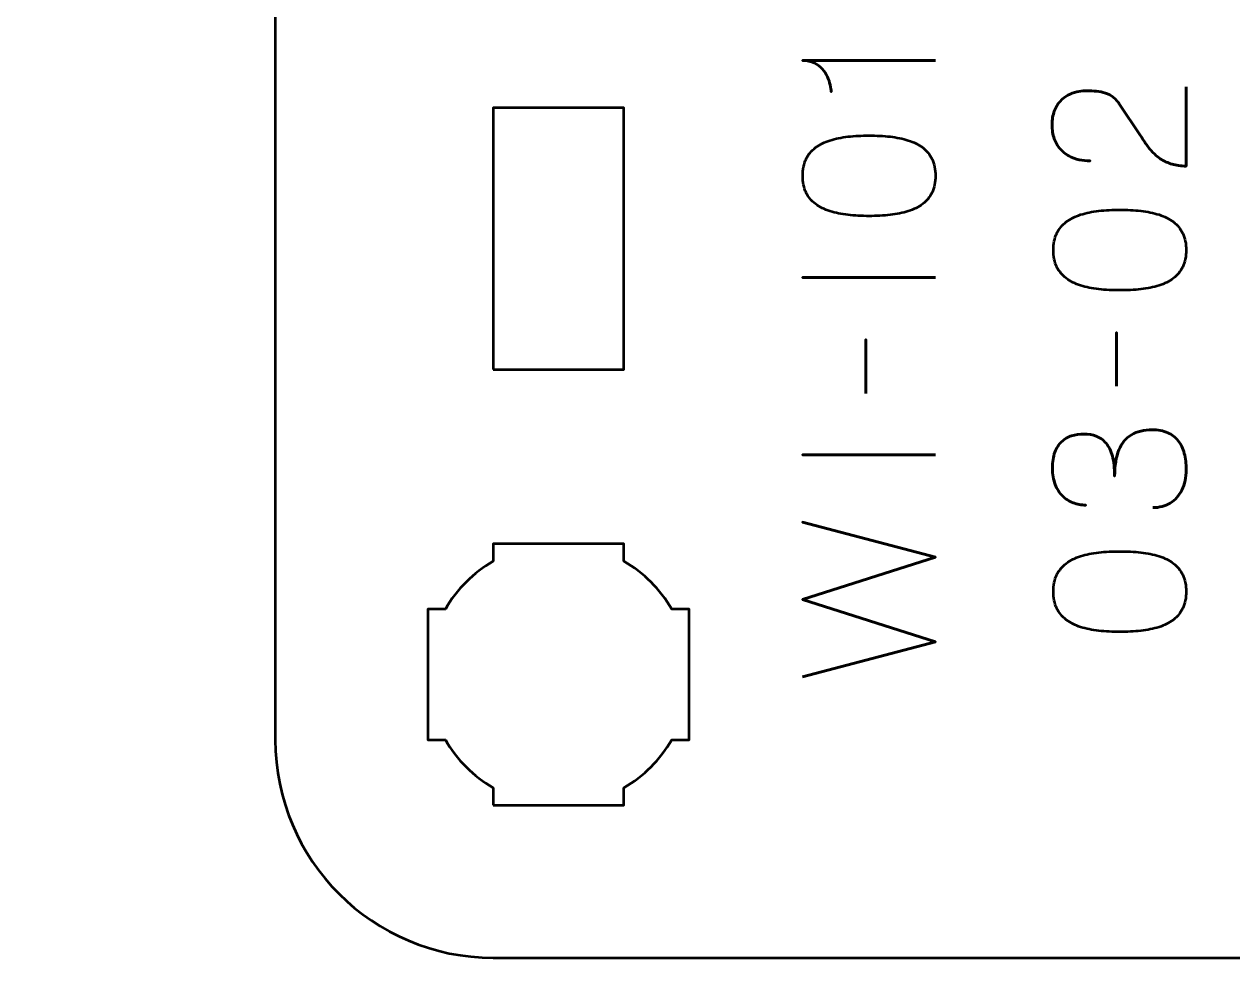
# Model space of a CAD drawing. Header units: centimetres. Extents: x -21 to 0, y -29.7 to 0.
# Drawn here: x -4.726 to -1.953, y -6.144 to -3.958 of the extents above; entities that cross this region are included whole.
import ezdxf

# ---------------------------------------------------------------- set-up
doc = ezdxf.new("R2010")
doc.units = ezdxf.units.CM
doc.header["$MEASUREMENT"] = 0
doc.layers.add('Layer 1', color=7, linetype='Continuous')

msp = doc.modelspace()

# ---------------------------------------------------------------- linework, layer by layer
at = {"layer": 'Layer 1', "color": 1, "lineweight": 53}
msp.add_open_spline([(-21.00003, -29.19995), (-21.00003, -29.19995), (-21.00003, -10.09992), (-21.00003, -10.09992), (-21.00003, -10.09992), (-21.00003, -10.01709), (-20.93286, -9.94992), (-20.85003, -9.94992), (-20.85003, -9.94992), (-20.7672, -9.94992), (-20.70003, -9.88275), (-20.70003, -9.79992), (-20.70003, -9.79992), (-20.70003, -9.71709), (-20.7672, -9.64992), (-20.85003, -9.64992), (-20.85003, -9.64992), (-20.93286, -9.64992), (-21.00003, -9.58275), (-21.00003, -9.49992), (-21.00003, -9.49992), (-21.00003, -9.41709), (-20.93286, -9.34992), (-20.85003, -9.34992), (-20.85003, -9.34992), (-20.7672, -9.34992), (-20.70003, -9.28275), (-20.70003, -9.19992), (-20.70003, -9.19992), (-20.70003, -9.11709), (-20.7672, -9.04992), (-20.85003, -9.04992), (-20.85003, -9.04992), (-20.93286, -9.04992), (-21.00003, -8.98275), (-21.00003, -8.89992), (-21.00003, -8.89992), (-21.00003, -8.81709), (-20.93286, -8.74992), (-20.85003, -8.74992), (-20.85003, -8.74992), (-20.7672, -8.74992), (-20.70003, -8.68275), (-20.70003, -8.59992), (-20.70003, -8.59992), (-20.70003, -8.51709), (-20.7672, -8.44992), (-20.85003, -8.44992), (-20.85003, -8.44992), (-20.93286, -8.44992), (-21.00003, -8.38275), (-21.00003, -8.29992), (-21.00003, -8.29992), (-21.00003, -8.21709), (-20.93286, -8.14992), (-20.85003, -8.14992), (-20.85003, -8.14992), (-20.7672, -8.14992), (-20.70003, -8.08275), (-20.70003, -7.99992), (-20.70003, -7.99992), (-20.70003, -7.91709), (-20.7672, -7.84992), (-20.85003, -7.84992), (-20.85003, -7.84992), (-20.93286, -7.84992), (-21.00003, -7.78275), (-21.00003, -7.69992), (-21.00003, -7.69992), (-21.00003, -7.61709), (-20.93286, -7.54992), (-20.85003, -7.54992), (-20.85003, -7.54992), (-20.7672, -7.54992), (-20.70003, -7.48275), (-20.70003, -7.39992), (-20.70003, -7.39992), (-20.70003, -7.31709), (-20.7672, -7.24992), (-20.85003, -7.24992), (-20.85003, -7.24992), (-20.93286, -7.24992), (-21.00003, -7.18275), (-21.00003, -7.09992), (-21.00003, -7.09992), (-21.00003, -7.01709), (-20.93286, -6.94992), (-20.85003, -6.94992), (-20.85003, -6.94992), (-20.7672, -6.94992), (-20.70003, -6.88275), (-20.70003, -6.79992), (-20.70003, -6.79992), (-20.70003, -6.71709), (-20.7672, -6.64992), (-20.85003, -6.64992), (-20.85003, -6.64992), (-20.93286, -6.64992), (-21.00003, -6.58275), (-21.00003, -6.49992), (-21.00003, -6.49992), (-21.00003, -6.41709), (-20.93286, -6.34992), (-20.85003, -6.34992), (-20.85003, -6.34992), (-20.7672, -6.34992), (-20.70003, -6.28275), (-20.70003, -6.19992), (-20.70003, -6.19992), (-20.70003, -6.11709), (-20.7672, -6.04992), (-20.85003, -6.04992), (-20.85003, -6.04992), (-20.93286, -6.04992), (-21.00003, -5.98275), (-21.00003, -5.89992), (-21.00003, -5.89992), (-21.00003, -5.81709), (-20.93286, -5.74992), (-20.85003, -5.74992), (-20.85003, -5.74992), (-20.7672, -5.74992), (-20.70003, -5.68275), (-20.70003, -5.59992), (-20.70003, -5.59992), (-20.70003, -5.51709), (-20.7672, -5.44992), (-20.85003, -5.44992), (-20.85003, -5.44992), (-20.93286, -5.44992), (-21.00003, -5.38275), (-21.00003, -5.29992), (-21.00003, -5.29992), (-21.00003, -5.21709), (-20.93286, -5.14992), (-20.85003, -5.14992), (-20.85003, -5.14992), (-20.7672, -5.14992), (-20.70003, -5.08275), (-20.70003, -4.99992), (-20.70003, -4.99992), (-20.70003, -4.91709), (-20.7672, -4.84992), (-20.85003, -4.84992), (-20.85003, -4.84992), (-20.93286, -4.84992), (-21.00003, -4.78275), (-21.00003, -4.69992), (-21.00003, -4.69992), (-21.00003, -4.61709), (-20.93286, -4.54992), (-20.85003, -4.54992), (-20.85003, -4.54992), (-20.7672, -4.54992), (-20.70003, -4.48275), (-20.70003, -4.39992), (-20.70003, -4.39992), (-20.70003, -4.31709), (-20.7672, -4.24992), (-20.85003, -4.24992), (-20.85003, -4.24992), (-20.93286, -4.24992), (-21.00003, -4.18275), (-21.00003, -4.09992), (-21.00003, -4.09992), (-21.00003, -4.01709), (-20.93286, -3.94992), (-20.85003, -3.94992), (-20.85003, -3.94992), (-20.7672, -3.94992), (-20.70003, -3.88275), (-20.70003, -3.79992), (-20.70003, -3.79992), (-20.70003, -3.71709), (-20.7672, -3.64992), (-20.85003, -3.64992), (-20.85003, -3.64992), (-20.93286, -3.64992), (-21.00003, -3.58275), (-21.00003, -3.49992), (-21.00003, -3.49992), (-21.00003, -3.41709), (-20.93286, -3.34992), (-20.85003, -3.34992), (-20.85003, -3.34992), (-20.7672, -3.34992), (-20.70003, -3.28275), (-20.70003, -3.19992), (-20.70003, -3.19992), (-20.70003, -3.11709), (-20.7672, -3.04992), (-20.85003, -3.04992), (-20.85003, -3.04992), (-20.93286, -3.04992), (-21.00003, -2.98275), (-21.00003, -2.89992), (-21.00003, -2.89992), (-21.00003, -2.81709), (-20.93286, -2.74992), (-20.85003, -2.74992), (-20.85003, -2.74992), (-20.7672, -2.74992), (-20.70003, -2.68275), (-20.70003, -2.59992), (-20.70003, -2.59992), (-20.70003, -2.51709), (-20.7672, -2.44992), (-20.85003, -2.44992), (-20.85003, -2.44992), (-20.93286, -2.44992), (-21.00003, -2.38275), (-21.00003, -2.29992), (-21.00003, -2.29992), (-21.00003, -2.21709), (-20.93286, -2.14992), (-20.85003, -2.14992), (-20.85003, -2.14992), (-20.7672, -2.14992), (-20.70003, -2.08275), (-20.70003, -1.99992), (-20.70003, -1.99992), (-20.70003, -1.91709), (-20.7672, -1.84992), (-20.85003, -1.84992), (-20.85003, -1.84992), (-20.93286, -1.84992), (-21.00003, -1.78275), (-21.00003, -1.69992), (-21.00003, -1.69992), (-21.00003, -1.61709), (-20.93286, -1.54992), (-20.85003, -1.54992), (-20.85003, -1.54992), (-20.7672, -1.54992), (-20.70003, -1.48275), (-20.70003, -1.39992), (-20.70003, -1.39992), (-20.70003, -1.31709), (-20.7672, -1.24992), (-20.85003, -1.24992), (-20.85003, -1.24992), (-20.93286, -1.24992), (-21.00003, -1.18275), (-21.00003, -1.09992), (-21.00003, -1.09992), (-21.00003, -1.09992), (-21.00003, -0.49992), (-21.00003, -0.49992), (-21.00003, -0.49992), (-21.00003, -0.22295), (-20.77694, 0.00004), (-20.49994, 0.00004), (-20.49994, 0.00004), (-20.49994, 0.00004), (-0.50008, 0.00004), (-0.50008, 0.00004), (-0.50008, 0.00004), (-0.22294, 0.00004), (0.00002, -0.22295), (0.00002, -0.49992), (0.00002, -0.49992), (0.00002, -0.49992), (0.00002, -29.19995), (0.00002, -29.19995), (0.00002, -29.19995), (0.00002, -29.47695), (-0.22294, -29.70004), (-0.50008, -29.70004), (-0.50008, -29.70004), (-0.50008, -29.70004), (-20.49994, -29.70004), (-20.49994, -29.70004), (-20.49994, -29.70004), (-20.77694, -29.70004), (-21.00003, -29.47695), (-21.00003, -29.19995)], degree=3, knots=[0, 0, 0, 0, 0.0144928, 0.0144928, 0.0144928, 0.0144928, 0.0289855, 0.0289855, 0.0289855, 0.0289855, 0.0434783, 0.0434783, 0.0434783, 0.0434783, 0.057971, 0.057971, 0.057971, 0.057971, 0.0724638, 0.0724638, 0.0724638, 0.0724638, 0.0869565, 0.0869565, 0.0869565, 0.0869565, 0.1014493, 0.1014493, 0.1014493, 0.1014493, 0.115942, 0.115942, 0.115942, 0.115942, 0.1304348, 0.1304348, 0.1304348, 0.1304348, 0.1449275, 0.1449275, 0.1449275, 0.1449275, 0.1594203, 0.1594203, 0.1594203, 0.1594203, 0.173913, 0.173913, 0.173913, 0.173913, 0.1884058, 0.1884058, 0.1884058, 0.1884058, 0.2028986, 0.2028986, 0.2028986, 0.2028986, 0.2173913, 0.2173913, 0.2173913, 0.2173913, 0.2318841, 0.2318841, 0.2318841, 0.2318841, 0.2463768, 0.2463768, 0.2463768, 0.2463768, 0.2608696, 0.2608696, 0.2608696, 0.2608696, 0.2753623, 0.2753623, 0.2753623, 0.2753623, 0.2898551, 0.2898551, 0.2898551, 0.2898551, 0.3043478, 0.3043478, 0.3043478, 0.3043478, 0.3188406, 0.3188406, 0.3188406, 0.3188406, 0.3333333, 0.3333333, 0.3333333, 0.3333333, 0.3478261, 0.3478261, 0.3478261, 0.3478261, 0.3623188, 0.3623188, 0.3623188, 0.3623188, 0.3768116, 0.3768116, 0.3768116, 0.3768116, 0.3913043, 0.3913043, 0.3913043, 0.3913043, 0.4057971, 0.4057971, 0.4057971, 0.4057971, 0.4202899, 0.4202899, 0.4202899, 0.4202899, 0.4347826, 0.4347826, 0.4347826, 0.4347826, 0.4492754, 0.4492754, 0.4492754, 0.4492754, 0.4637681, 0.4637681, 0.4637681, 0.4637681, 0.4782609, 0.4782609, 0.4782609, 0.4782609, 0.4927536, 0.4927536, 0.4927536, 0.4927536, 0.5072464, 0.5072464, 0.5072464, 0.5072464, 0.5217391, 0.5217391, 0.5217391, 0.5217391, 0.5362319, 0.5362319, 0.5362319, 0.5362319, 0.5507246, 0.5507246, 0.5507246, 0.5507246, 0.5652174, 0.5652174, 0.5652174, 0.5652174, 0.5797101, 0.5797101, 0.5797101, 0.5797101, 0.5942029, 0.5942029, 0.5942029, 0.5942029, 0.6086957, 0.6086957, 0.6086957, 0.6086957, 0.6231884, 0.6231884, 0.6231884, 0.6231884, 0.6376812, 0.6376812, 0.6376812, 0.6376812, 0.6521739, 0.6521739, 0.6521739, 0.6521739, 0.6666667, 0.6666667, 0.6666667, 0.6666667, 0.6811594, 0.6811594, 0.6811594, 0.6811594, 0.6956522, 0.6956522, 0.6956522, 0.6956522, 0.7101449, 0.7101449, 0.7101449, 0.7101449, 0.7246377, 0.7246377, 0.7246377, 0.7246377, 0.7391304, 0.7391304, 0.7391304, 0.7391304, 0.7536232, 0.7536232, 0.7536232, 0.7536232, 0.7681159, 0.7681159, 0.7681159, 0.7681159, 0.7826087, 0.7826087, 0.7826087, 0.7826087, 0.7971014, 0.7971014, 0.7971014, 0.7971014, 0.8115942, 0.8115942, 0.8115942, 0.8115942, 0.826087, 0.826087, 0.826087, 0.826087, 0.8405797, 0.8405797, 0.8405797, 0.8405797, 0.8550725, 0.8550725, 0.8550725, 0.8550725, 0.8695652, 0.8695652, 0.8695652, 0.8695652, 0.884058, 0.884058, 0.884058, 0.884058, 0.8985507, 0.8985507, 0.8985507, 0.8985507, 0.9130435, 0.9130435, 0.9130435, 0.9130435, 0.9275362, 0.9275362, 0.9275362, 0.9275362, 0.942029, 0.942029, 0.942029, 0.942029, 0.9565217, 0.9565217, 0.9565217, 0.9565217, 0.9710145, 0.9710145, 0.9710145, 0.9710145, 0.9855072, 0.9855072, 0.9855072, 0.9855072, 1, 1, 1, 1], dxfattribs=at)
at = {"layer": 'Layer 1', "color": 3, "lineweight": 53}
msp.add_open_spline([(-1.35001, -6.1), (-1.35001, -6.1), (-3.65001, -6.1), (-3.65001, -6.1), (-3.65001, -6.1), (-3.9261, -6.1), (-4.15001, -5.87609), (-4.15001, -5.6), (-4.15001, -5.6), (-4.15001, -5.6), (-4.15001, -1.3), (-4.15001, -1.3), (-4.15001, -1.3), (-4.15001, -1.02391), (-3.9261, -0.8), (-3.65001, -0.8), (-3.65001, -0.8), (-3.65001, -0.8), (-1.35001, -0.8), (-1.35001, -0.8), (-1.35001, -0.8), (-1.07392, -0.8), (-0.85001, -1.02391), (-0.85001, -1.3), (-0.85001, -1.3), (-0.85001, -1.3), (-0.85001, -5.6), (-0.85001, -5.6), (-0.85001, -5.6), (-0.85001, -5.87609), (-1.07392, -6.1), (-1.35001, -6.1)], degree=3, knots=[0, 0, 0, 0, 0.125, 0.125, 0.125, 0.125, 0.25, 0.25, 0.25, 0.25, 0.375, 0.375, 0.375, 0.375, 0.5, 0.5, 0.5, 0.5, 0.625, 0.625, 0.625, 0.625, 0.75, 0.75, 0.75, 0.75, 0.875, 0.875, 0.875, 0.875, 1, 1, 1, 1], dxfattribs=at)
at = {"layer": 'Layer 1', "color": 5, "lineweight": 53}
for points, knots in [([(-2.63507, -4.04134), (-2.63507, -4.04134), (-2.94029, -4.04134), (-2.94029, -4.04134), (-2.94029, -4.04134), (-2.92992, -4.04141), (-2.92103, -4.04325), (-2.91362, -4.04678), (-2.91362, -4.04678), (-2.90614, -4.05023), (-2.9, -4.05482), (-2.89507, -4.06046), (-2.89507, -4.06046), (-2.89013, -4.06611), (-2.88618, -4.07218), (-2.88321, -4.07867), (-2.88321, -4.07867), (-2.88032, -4.08516), (-2.87813, -4.09144), (-2.87679, -4.09751), (-2.87679, -4.09751), (-2.87538, -4.10364), (-2.87453, -4.10887), (-2.87425, -4.11331), (-2.87425, -4.11331), (-2.87453, -4.10887), (-2.87538, -4.10364), (-2.87679, -4.09751), (-2.87679, -4.09751), (-2.87813, -4.09144), (-2.88032, -4.08516), (-2.88321, -4.07867), (-2.88321, -4.07867), (-2.88618, -4.07218), (-2.89013, -4.06611), (-2.89507, -4.06046), (-2.89507, -4.06046), (-2.9, -4.05482), (-2.90614, -4.05023), (-2.91362, -4.04678), (-2.91362, -4.04678), (-2.92103, -4.04325), (-2.92992, -4.04141), (-2.94029, -4.04134), (-2.94029, -4.04134), (-2.94029, -4.04134), (-2.63507, -4.04134), (-2.63507, -4.04134)], [0, 0, 0, 0, 0.0833333, 0.0833333, 0.0833333, 0.0833333, 0.1666667, 0.1666667, 0.1666667, 0.1666667, 0.25, 0.25, 0.25, 0.25, 0.3333333, 0.3333333, 0.3333333, 0.3333333, 0.4166667, 0.4166667, 0.4166667, 0.4166667, 0.5, 0.5, 0.5, 0.5, 0.5833333, 0.5833333, 0.5833333, 0.5833333, 0.6666667, 0.6666667, 0.6666667, 0.6666667, 0.75, 0.75, 0.75, 0.75, 0.8333333, 0.8333333, 0.8333333, 0.8333333, 0.9166667, 0.9166667, 0.9166667, 0.9166667, 1, 1, 1, 1]), ([(-2.05976, -4.1021), (-2.05976, -4.1021), (-2.05976, -4.28371), (-2.05976, -4.28371), (-2.05976, -4.28371), (-2.07204, -4.28336), (-2.0829, -4.28181), (-2.09222, -4.27919), (-2.09222, -4.27919), (-2.10153, -4.27651), (-2.10971, -4.27292), (-2.11677, -4.26847), (-2.11677, -4.26847), (-2.12382, -4.26395), (-2.1301, -4.2588), (-2.13561, -4.25295), (-2.13561, -4.25295), (-2.14118, -4.24709), (-2.14626, -4.24081), (-2.15106, -4.23404), (-2.15106, -4.23404), (-2.15579, -4.22727), (-2.16051, -4.22028), (-2.16517, -4.21301), (-2.16517, -4.21301), (-2.16517, -4.21301), (-2.21343, -4.14062), (-2.21343, -4.14062), (-2.21343, -4.14062), (-2.21865, -4.13322), (-2.22429, -4.12743), (-2.2305, -4.12334), (-2.2305, -4.12334), (-2.23664, -4.11918), (-2.24313, -4.11628), (-2.24991, -4.11452), (-2.24991, -4.11452), (-2.25675, -4.11283), (-2.26366, -4.11177), (-2.27079, -4.11142), (-2.27079, -4.11142), (-2.27792, -4.11106), (-2.28504, -4.11092), (-2.29217, -4.11099), (-2.29217, -4.11099), (-2.29802, -4.11099), (-2.3043, -4.11177), (-2.31108, -4.11332), (-2.31108, -4.11332), (-2.31778, -4.11494), (-2.32448, -4.11748), (-2.33111, -4.12108), (-2.33111, -4.12108), (-2.33775, -4.12468), (-2.34381, -4.12948), (-2.34932, -4.13547), (-2.34932, -4.13547), (-2.35475, -4.14147), (-2.35912, -4.14888), (-2.36244, -4.1577), (-2.36244, -4.1577), (-2.36576, -4.16652), (-2.36745, -4.17689), (-2.36752, -4.18888), (-2.36752, -4.18888), (-2.36745, -4.20095), (-2.36576, -4.2116), (-2.36251, -4.22078), (-2.36251, -4.22078), (-2.35927, -4.22995), (-2.35475, -4.23778), (-2.34904, -4.24427), (-2.34904, -4.24427), (-2.34332, -4.25076), (-2.33669, -4.25598), (-2.32928, -4.26007), (-2.32928, -4.26007), (-2.32187, -4.26417), (-2.31397, -4.26713), (-2.30564, -4.26903), (-2.30564, -4.26903), (-2.29732, -4.27094), (-2.28885, -4.27186), (-2.28031, -4.27186), (-2.28031, -4.27186), (-2.28885, -4.27186), (-2.29732, -4.27094), (-2.30564, -4.26903), (-2.30564, -4.26903), (-2.31397, -4.26713), (-2.32187, -4.26417), (-2.32928, -4.26007), (-2.32928, -4.26007), (-2.33669, -4.25598), (-2.34332, -4.25076), (-2.34904, -4.24427), (-2.34904, -4.24427), (-2.35475, -4.23778), (-2.35927, -4.22995), (-2.36251, -4.22078), (-2.36251, -4.22078), (-2.36576, -4.2116), (-2.36745, -4.20095), (-2.36752, -4.18888), (-2.36752, -4.18888), (-2.36745, -4.17689), (-2.36576, -4.16652), (-2.36244, -4.1577), (-2.36244, -4.1577), (-2.35912, -4.14888), (-2.35475, -4.14147), (-2.34932, -4.13547), (-2.34932, -4.13547), (-2.34381, -4.12948), (-2.33775, -4.12468), (-2.33111, -4.12108), (-2.33111, -4.12108), (-2.32448, -4.11748), (-2.31778, -4.11494), (-2.31108, -4.11332), (-2.31108, -4.11332), (-2.3043, -4.11177), (-2.29802, -4.11099), (-2.29217, -4.11099), (-2.29217, -4.11099), (-2.28504, -4.11092), (-2.27792, -4.11106), (-2.27079, -4.11142), (-2.27079, -4.11142), (-2.26366, -4.11177), (-2.25675, -4.11283), (-2.24991, -4.11452), (-2.24991, -4.11452), (-2.24313, -4.11628), (-2.23664, -4.11918), (-2.2305, -4.12334), (-2.2305, -4.12334), (-2.22429, -4.12743), (-2.21865, -4.13322), (-2.21343, -4.14062), (-2.21343, -4.14062), (-2.21343, -4.14062), (-2.16517, -4.21301), (-2.16517, -4.21301), (-2.16517, -4.21301), (-2.16051, -4.22028), (-2.15579, -4.22727), (-2.15106, -4.23404), (-2.15106, -4.23404), (-2.14626, -4.24081), (-2.14118, -4.24709), (-2.13561, -4.25295), (-2.13561, -4.25295), (-2.1301, -4.2588), (-2.12382, -4.26395), (-2.11677, -4.26847), (-2.11677, -4.26847), (-2.10971, -4.27292), (-2.10153, -4.27651), (-2.09222, -4.27919), (-2.09222, -4.27919), (-2.0829, -4.28181), (-2.07204, -4.28336), (-2.05976, -4.28371), (-2.05976, -4.28371), (-2.05976, -4.28371), (-2.05976, -4.1021), (-2.05976, -4.1021)], [0, 0, 0, 0, 0.0238095, 0.0238095, 0.0238095, 0.0238095, 0.047619, 0.047619, 0.047619, 0.047619, 0.0714286, 0.0714286, 0.0714286, 0.0714286, 0.0952381, 0.0952381, 0.0952381, 0.0952381, 0.1190476, 0.1190476, 0.1190476, 0.1190476, 0.1428571, 0.1428571, 0.1428571, 0.1428571, 0.1666667, 0.1666667, 0.1666667, 0.1666667, 0.1904762, 0.1904762, 0.1904762, 0.1904762, 0.2142857, 0.2142857, 0.2142857, 0.2142857, 0.2380952, 0.2380952, 0.2380952, 0.2380952, 0.2619048, 0.2619048, 0.2619048, 0.2619048, 0.2857143, 0.2857143, 0.2857143, 0.2857143, 0.3095238, 0.3095238, 0.3095238, 0.3095238, 0.3333333, 0.3333333, 0.3333333, 0.3333333, 0.3571429, 0.3571429, 0.3571429, 0.3571429, 0.3809524, 0.3809524, 0.3809524, 0.3809524, 0.4047619, 0.4047619, 0.4047619, 0.4047619, 0.4285714, 0.4285714, 0.4285714, 0.4285714, 0.452381, 0.452381, 0.452381, 0.452381, 0.4761905, 0.4761905, 0.4761905, 0.4761905, 0.5, 0.5, 0.5, 0.5, 0.5238095, 0.5238095, 0.5238095, 0.5238095, 0.547619, 0.547619, 0.547619, 0.547619, 0.5714286, 0.5714286, 0.5714286, 0.5714286, 0.5952381, 0.5952381, 0.5952381, 0.5952381, 0.6190476, 0.6190476, 0.6190476, 0.6190476, 0.6428571, 0.6428571, 0.6428571, 0.6428571, 0.6666667, 0.6666667, 0.6666667, 0.6666667, 0.6904762, 0.6904762, 0.6904762, 0.6904762, 0.7142857, 0.7142857, 0.7142857, 0.7142857, 0.7380952, 0.7380952, 0.7380952, 0.7380952, 0.7619048, 0.7619048, 0.7619048, 0.7619048, 0.7857143, 0.7857143, 0.7857143, 0.7857143, 0.8095238, 0.8095238, 0.8095238, 0.8095238, 0.8333333, 0.8333333, 0.8333333, 0.8333333, 0.8571429, 0.8571429, 0.8571429, 0.8571429, 0.8809524, 0.8809524, 0.8809524, 0.8809524, 0.9047619, 0.9047619, 0.9047619, 0.9047619, 0.9285714, 0.9285714, 0.9285714, 0.9285714, 0.952381, 0.952381, 0.952381, 0.952381, 0.9761905, 0.9761905, 0.9761905, 0.9761905, 1, 1, 1, 1]), ([(-2.63507, -4.30592), (-2.63514, -4.29111), (-2.63775, -4.27834), (-2.64283, -4.26768), (-2.64283, -4.26768), (-2.64791, -4.2571), (-2.65518, -4.24828), (-2.66442, -4.24123), (-2.66442, -4.24123), (-2.67373, -4.23424), (-2.68474, -4.22874), (-2.69744, -4.22465), (-2.69744, -4.22465), (-2.71014, -4.22062), (-2.72404, -4.21773), (-2.73928, -4.21611), (-2.73928, -4.21611), (-2.75452, -4.21441), (-2.77054, -4.21357), (-2.78747, -4.21364), (-2.78747, -4.21364), (-2.80433, -4.21357), (-2.82035, -4.21441), (-2.83552, -4.21611), (-2.83552, -4.21611), (-2.85069, -4.21773), (-2.86466, -4.22062), (-2.87736, -4.22465), (-2.87736, -4.22465), (-2.88999, -4.22874), (-2.90099, -4.23424), (-2.91038, -4.24123), (-2.91038, -4.24123), (-2.91969, -4.24828), (-2.92696, -4.2571), (-2.93204, -4.26768), (-2.93204, -4.26768), (-2.93719, -4.27834), (-2.9398, -4.29111), (-2.93987, -4.30592), (-2.93987, -4.30592), (-2.9398, -4.32074), (-2.93719, -4.33351), (-2.93204, -4.34417), (-2.93204, -4.34417), (-2.92696, -4.35475), (-2.91969, -4.36357), (-2.91038, -4.37062), (-2.91038, -4.37062), (-2.90099, -4.37761), (-2.88999, -4.38311), (-2.87736, -4.3872), (-2.87736, -4.3872), (-2.86466, -4.39123), (-2.85069, -4.39412), (-2.83552, -4.39574), (-2.83552, -4.39574), (-2.82035, -4.39743), (-2.80433, -4.39828), (-2.78747, -4.39821), (-2.78747, -4.39821), (-2.77054, -4.39828), (-2.75452, -4.39743), (-2.73928, -4.39574), (-2.73928, -4.39574), (-2.72404, -4.39412), (-2.71014, -4.39123), (-2.69744, -4.3872), (-2.69744, -4.3872), (-2.68474, -4.38311), (-2.67373, -4.37761), (-2.66442, -4.37062), (-2.66442, -4.37062), (-2.65518, -4.36357), (-2.64791, -4.35475), (-2.64283, -4.34417), (-2.64283, -4.34417), (-2.63775, -4.33351), (-2.63514, -4.32074), (-2.63507, -4.30592)], [0, 0, 0, 0, 0.05, 0.05, 0.05, 0.05, 0.1, 0.1, 0.1, 0.1, 0.15, 0.15, 0.15, 0.15, 0.2, 0.2, 0.2, 0.2, 0.25, 0.25, 0.25, 0.25, 0.3, 0.3, 0.3, 0.3, 0.35, 0.35, 0.35, 0.35, 0.4, 0.4, 0.4, 0.4, 0.45, 0.45, 0.45, 0.45, 0.5, 0.5, 0.5, 0.5, 0.55, 0.55, 0.55, 0.55, 0.6, 0.6, 0.6, 0.6, 0.65, 0.65, 0.65, 0.65, 0.7, 0.7, 0.7, 0.7, 0.75, 0.75, 0.75, 0.75, 0.8, 0.8, 0.8, 0.8, 0.85, 0.85, 0.85, 0.85, 0.9, 0.9, 0.9, 0.9, 0.95, 0.95, 0.95, 0.95, 1, 1, 1, 1]), ([(-2.63507, -4.30592), (-2.63514, -4.29111), (-2.63775, -4.27834), (-2.64283, -4.26768), (-2.64283, -4.26768), (-2.64791, -4.2571), (-2.65518, -4.24828), (-2.66442, -4.24123), (-2.66442, -4.24123), (-2.67373, -4.23424), (-2.68474, -4.22874), (-2.69744, -4.22465), (-2.69744, -4.22465), (-2.71014, -4.22062), (-2.72404, -4.21773), (-2.73928, -4.21611), (-2.73928, -4.21611), (-2.75452, -4.21441), (-2.77054, -4.21357), (-2.78747, -4.21364), (-2.78747, -4.21364), (-2.80433, -4.21357), (-2.82035, -4.21441), (-2.83552, -4.21611), (-2.83552, -4.21611), (-2.85069, -4.21773), (-2.86466, -4.22062), (-2.87736, -4.22465), (-2.87736, -4.22465), (-2.88999, -4.22874), (-2.90099, -4.23424), (-2.91038, -4.24123), (-2.91038, -4.24123), (-2.91969, -4.24828), (-2.92696, -4.2571), (-2.93204, -4.26768), (-2.93204, -4.26768), (-2.93719, -4.27834), (-2.9398, -4.29111), (-2.93987, -4.30592), (-2.93987, -4.30592), (-2.9398, -4.32074), (-2.93719, -4.33351), (-2.93204, -4.34417), (-2.93204, -4.34417), (-2.92696, -4.35475), (-2.91969, -4.36357), (-2.91038, -4.37062), (-2.91038, -4.37062), (-2.90099, -4.37761), (-2.88999, -4.38311), (-2.87736, -4.3872), (-2.87736, -4.3872), (-2.86466, -4.39123), (-2.85069, -4.39412), (-2.83552, -4.39574), (-2.83552, -4.39574), (-2.82035, -4.39743), (-2.80433, -4.39828), (-2.78747, -4.39821), (-2.78747, -4.39821), (-2.77054, -4.39828), (-2.75452, -4.39743), (-2.73928, -4.39574), (-2.73928, -4.39574), (-2.72404, -4.39412), (-2.71014, -4.39123), (-2.69744, -4.3872), (-2.69744, -4.3872), (-2.68474, -4.38311), (-2.67373, -4.37761), (-2.66442, -4.37062), (-2.66442, -4.37062), (-2.65518, -4.36357), (-2.64791, -4.35475), (-2.64283, -4.34417), (-2.64283, -4.34417), (-2.63775, -4.33351), (-2.63514, -4.32074), (-2.63507, -4.30592)], [0, 0, 0, 0, 0.05, 0.05, 0.05, 0.05, 0.1, 0.1, 0.1, 0.1, 0.15, 0.15, 0.15, 0.15, 0.2, 0.2, 0.2, 0.2, 0.25, 0.25, 0.25, 0.25, 0.3, 0.3, 0.3, 0.3, 0.35, 0.35, 0.35, 0.35, 0.4, 0.4, 0.4, 0.4, 0.45, 0.45, 0.45, 0.45, 0.5, 0.5, 0.5, 0.5, 0.55, 0.55, 0.55, 0.55, 0.6, 0.6, 0.6, 0.6, 0.65, 0.65, 0.65, 0.65, 0.7, 0.7, 0.7, 0.7, 0.75, 0.75, 0.75, 0.75, 0.8, 0.8, 0.8, 0.8, 0.85, 0.85, 0.85, 0.85, 0.9, 0.9, 0.9, 0.9, 0.95, 0.95, 0.95, 0.95, 1, 1, 1, 1]), ([(-2.05976, -4.47632), (-2.05983, -4.46151), (-2.06244, -4.44874), (-2.06752, -4.43808), (-2.06752, -4.43808), (-2.0726, -4.4275), (-2.07987, -4.41868), (-2.08911, -4.41163), (-2.08911, -4.41163), (-2.09842, -4.40464), (-2.10943, -4.39914), (-2.12213, -4.39505), (-2.12213, -4.39505), (-2.13483, -4.39102), (-2.14873, -4.38813), (-2.16397, -4.38651), (-2.16397, -4.38651), (-2.17921, -4.38481), (-2.19523, -4.38397), (-2.21216, -4.38404), (-2.21216, -4.38404), (-2.22902, -4.38397), (-2.24504, -4.38481), (-2.26021, -4.38651), (-2.26021, -4.38651), (-2.27538, -4.38813), (-2.28935, -4.39102), (-2.30205, -4.39505), (-2.30205, -4.39505), (-2.31468, -4.39914), (-2.32568, -4.40464), (-2.33507, -4.41163), (-2.33507, -4.41163), (-2.34438, -4.41868), (-2.35165, -4.4275), (-2.35673, -4.43808), (-2.35673, -4.43808), (-2.36188, -4.44874), (-2.36449, -4.46151), (-2.36456, -4.47632), (-2.36456, -4.47632), (-2.36449, -4.49114), (-2.36188, -4.50391), (-2.35673, -4.51457), (-2.35673, -4.51457), (-2.35165, -4.52515), (-2.34438, -4.53397), (-2.33507, -4.54102), (-2.33507, -4.54102), (-2.32568, -4.54801), (-2.31468, -4.55351), (-2.30205, -4.5576), (-2.30205, -4.5576), (-2.28935, -4.56163), (-2.27538, -4.56452), (-2.26021, -4.56614), (-2.26021, -4.56614), (-2.24504, -4.56783), (-2.22902, -4.56868), (-2.21216, -4.56861), (-2.21216, -4.56861), (-2.19523, -4.56868), (-2.17921, -4.56783), (-2.16397, -4.56614), (-2.16397, -4.56614), (-2.14873, -4.56452), (-2.13483, -4.56163), (-2.12213, -4.5576), (-2.12213, -4.5576), (-2.10943, -4.55351), (-2.09842, -4.54801), (-2.08911, -4.54102), (-2.08911, -4.54102), (-2.07987, -4.53397), (-2.0726, -4.52515), (-2.06752, -4.51457), (-2.06752, -4.51457), (-2.06244, -4.50391), (-2.05983, -4.49114), (-2.05976, -4.47632)], [0, 0, 0, 0, 0.05, 0.05, 0.05, 0.05, 0.1, 0.1, 0.1, 0.1, 0.15, 0.15, 0.15, 0.15, 0.2, 0.2, 0.2, 0.2, 0.25, 0.25, 0.25, 0.25, 0.3, 0.3, 0.3, 0.3, 0.35, 0.35, 0.35, 0.35, 0.4, 0.4, 0.4, 0.4, 0.45, 0.45, 0.45, 0.45, 0.5, 0.5, 0.5, 0.5, 0.55, 0.55, 0.55, 0.55, 0.6, 0.6, 0.6, 0.6, 0.65, 0.65, 0.65, 0.65, 0.7, 0.7, 0.7, 0.7, 0.75, 0.75, 0.75, 0.75, 0.8, 0.8, 0.8, 0.8, 0.85, 0.85, 0.85, 0.85, 0.9, 0.9, 0.9, 0.9, 0.95, 0.95, 0.95, 0.95, 1, 1, 1, 1]), ([(-2.05976, -4.47632), (-2.05983, -4.46151), (-2.06244, -4.44874), (-2.06752, -4.43808), (-2.06752, -4.43808), (-2.0726, -4.4275), (-2.07987, -4.41868), (-2.08911, -4.41163), (-2.08911, -4.41163), (-2.09842, -4.40464), (-2.10943, -4.39914), (-2.12213, -4.39505), (-2.12213, -4.39505), (-2.13483, -4.39102), (-2.14873, -4.38813), (-2.16397, -4.38651), (-2.16397, -4.38651), (-2.17921, -4.38481), (-2.19523, -4.38397), (-2.21216, -4.38404), (-2.21216, -4.38404), (-2.22902, -4.38397), (-2.24504, -4.38481), (-2.26021, -4.38651), (-2.26021, -4.38651), (-2.27538, -4.38813), (-2.28935, -4.39102), (-2.30205, -4.39505), (-2.30205, -4.39505), (-2.31468, -4.39914), (-2.32568, -4.40464), (-2.33507, -4.41163), (-2.33507, -4.41163), (-2.34438, -4.41868), (-2.35165, -4.4275), (-2.35673, -4.43808), (-2.35673, -4.43808), (-2.36188, -4.44874), (-2.36449, -4.46151), (-2.36456, -4.47632), (-2.36456, -4.47632), (-2.36449, -4.49114), (-2.36188, -4.50391), (-2.35673, -4.51457), (-2.35673, -4.51457), (-2.35165, -4.52515), (-2.34438, -4.53397), (-2.33507, -4.54102), (-2.33507, -4.54102), (-2.32568, -4.54801), (-2.31468, -4.55351), (-2.30205, -4.5576), (-2.30205, -4.5576), (-2.28935, -4.56163), (-2.27538, -4.56452), (-2.26021, -4.56614), (-2.26021, -4.56614), (-2.24504, -4.56783), (-2.22902, -4.56868), (-2.21216, -4.56861), (-2.21216, -4.56861), (-2.19523, -4.56868), (-2.17921, -4.56783), (-2.16397, -4.56614), (-2.16397, -4.56614), (-2.14873, -4.56452), (-2.13483, -4.56163), (-2.12213, -4.5576), (-2.12213, -4.5576), (-2.10943, -4.55351), (-2.09842, -4.54801), (-2.08911, -4.54102), (-2.08911, -4.54102), (-2.07987, -4.53397), (-2.0726, -4.52515), (-2.06752, -4.51457), (-2.06752, -4.51457), (-2.06244, -4.50391), (-2.05983, -4.49114), (-2.05976, -4.47632)], [0, 0, 0, 0, 0.05, 0.05, 0.05, 0.05, 0.1, 0.1, 0.1, 0.1, 0.15, 0.15, 0.15, 0.15, 0.2, 0.2, 0.2, 0.2, 0.25, 0.25, 0.25, 0.25, 0.3, 0.3, 0.3, 0.3, 0.35, 0.35, 0.35, 0.35, 0.4, 0.4, 0.4, 0.4, 0.45, 0.45, 0.45, 0.45, 0.5, 0.5, 0.5, 0.5, 0.55, 0.55, 0.55, 0.55, 0.6, 0.6, 0.6, 0.6, 0.65, 0.65, 0.65, 0.65, 0.7, 0.7, 0.7, 0.7, 0.75, 0.75, 0.75, 0.75, 0.8, 0.8, 0.8, 0.8, 0.85, 0.85, 0.85, 0.85, 0.9, 0.9, 0.9, 0.9, 0.95, 0.95, 0.95, 0.95, 1, 1, 1, 1]), ([(-2.63507, -4.53918), (-2.63507, -4.53918), (-2.94029, -4.53918), (-2.94029, -4.53918), (-2.94029, -4.53918), (-2.94029, -4.53918), (-2.63507, -4.53918), (-2.63507, -4.53918)], [0, 0, 0, 0, 0.5, 0.5, 0.5, 0.5, 1, 1, 1, 1]), ([(-2.79467, -4.80503), (-2.79467, -4.80503), (-2.79467, -4.68184), (-2.79467, -4.68184), (-2.79467, -4.68184), (-2.79467, -4.68184), (-2.79467, -4.80503), (-2.79467, -4.80503)], [0, 0, 0, 0, 0.5, 0.5, 0.5, 0.5, 1, 1, 1, 1]), ([(-2.21936, -4.78874), (-2.21936, -4.78874), (-2.21936, -4.66555), (-2.21936, -4.66555), (-2.21936, -4.66555), (-2.21936, -4.66555), (-2.21936, -4.78874), (-2.21936, -4.78874)], [0, 0, 0, 0, 0.5, 0.5, 0.5, 0.5, 1, 1, 1, 1]), ([(-2.13638, -5.06729), (-2.12114, -5.06722), (-2.10788, -5.06369), (-2.09638, -5.05671), (-2.09638, -5.05671), (-2.08495, -5.04972), (-2.07599, -5.03977), (-2.06957, -5.02679), (-2.06957, -5.02679), (-2.06315, -5.01381), (-2.0599, -4.99822), (-2.05976, -4.98008), (-2.05976, -4.98008), (-2.05976, -4.96647), (-2.06117, -4.95412), (-2.06413, -4.9429), (-2.06413, -4.9429), (-2.0671, -4.93175), (-2.07168, -4.92216), (-2.07796, -4.91404), (-2.07796, -4.91404), (-2.08424, -4.90593), (-2.09236, -4.89972), (-2.10223, -4.89528), (-2.10223, -4.89528), (-2.11218, -4.8909), (-2.12411, -4.88872), (-2.13808, -4.88865), (-2.13808, -4.88865), (-2.1567, -4.88857), (-2.17244, -4.89238), (-2.18521, -4.89993), (-2.18521, -4.89993), (-2.19798, -4.90748), (-2.20757, -4.9192), (-2.21413, -4.93493), (-2.21413, -4.93493), (-2.2207, -4.95066), (-2.22401, -4.97084), (-2.22401, -4.99532), (-2.22401, -4.99532), (-2.22394, -4.97705), (-2.22563, -4.96174), (-2.22909, -4.94925), (-2.22909, -4.94925), (-2.23255, -4.93683), (-2.23742, -4.92689), (-2.24377, -4.91941), (-2.24377, -4.91941), (-2.25005, -4.91193), (-2.25753, -4.9065), (-2.26613, -4.90325), (-2.26613, -4.90325), (-2.27467, -4.89993), (-2.28405, -4.89831), (-2.29428, -4.89838), (-2.29428, -4.89838), (-2.30452, -4.89831), (-2.31397, -4.89972), (-2.32272, -4.90254), (-2.32272, -4.90254), (-2.33147, -4.9053), (-2.33916, -4.90981), (-2.34572, -4.91595), (-2.34572, -4.91595), (-2.35228, -4.92209), (-2.35743, -4.9302), (-2.3611, -4.94015), (-2.3611, -4.94015), (-2.36477, -4.95017), (-2.3666, -4.96238), (-2.36667, -4.9767), (-2.36667, -4.9767), (-2.3666, -4.99095), (-2.36449, -5.00344), (-2.36039, -5.01402), (-2.36039, -5.01402), (-2.3563, -5.02468), (-2.35073, -5.03342), (-2.3436, -5.04048), (-2.3436, -5.04048), (-2.33648, -5.04746), (-2.32836, -5.05269), (-2.31919, -5.05614), (-2.31919, -5.05614), (-2.31002, -5.05967), (-2.30028, -5.06136), (-2.29005, -5.06136), (-2.29005, -5.06136), (-2.30028, -5.06136), (-2.31002, -5.05967), (-2.31919, -5.05614), (-2.31919, -5.05614), (-2.32836, -5.05269), (-2.33648, -5.04746), (-2.3436, -5.04048), (-2.3436, -5.04048), (-2.35073, -5.03342), (-2.3563, -5.02468), (-2.36039, -5.01402), (-2.36039, -5.01402), (-2.36449, -5.00344), (-2.3666, -4.99095), (-2.36667, -4.9767), (-2.36667, -4.9767), (-2.3666, -4.96238), (-2.36477, -4.95017), (-2.3611, -4.94015), (-2.3611, -4.94015), (-2.35743, -4.9302), (-2.35228, -4.92209), (-2.34572, -4.91595), (-2.34572, -4.91595), (-2.33916, -4.90981), (-2.33147, -4.9053), (-2.32272, -4.90254), (-2.32272, -4.90254), (-2.31397, -4.89972), (-2.30452, -4.89831), (-2.29428, -4.89838), (-2.29428, -4.89838), (-2.28405, -4.89831), (-2.27467, -4.89993), (-2.26613, -4.90325), (-2.26613, -4.90325), (-2.25753, -4.9065), (-2.25005, -4.91193), (-2.24377, -4.91941), (-2.24377, -4.91941), (-2.23742, -4.92689), (-2.23255, -4.93683), (-2.22909, -4.94925), (-2.22909, -4.94925), (-2.22563, -4.96174), (-2.22394, -4.97705), (-2.22401, -4.99532), (-2.22401, -4.99532), (-2.22401, -4.97084), (-2.2207, -4.95066), (-2.21413, -4.93493), (-2.21413, -4.93493), (-2.20757, -4.9192), (-2.19798, -4.90748), (-2.18521, -4.89993), (-2.18521, -4.89993), (-2.17244, -4.89238), (-2.1567, -4.88857), (-2.13808, -4.88865), (-2.13808, -4.88865), (-2.12411, -4.88872), (-2.11218, -4.8909), (-2.10223, -4.89528), (-2.10223, -4.89528), (-2.09236, -4.89972), (-2.08424, -4.90593), (-2.07796, -4.91404), (-2.07796, -4.91404), (-2.07168, -4.92216), (-2.0671, -4.93175), (-2.06413, -4.9429), (-2.06413, -4.9429), (-2.06117, -4.95412), (-2.05976, -4.96647), (-2.05976, -4.98008), (-2.05976, -4.98008), (-2.0599, -4.99822), (-2.06315, -5.01381), (-2.06957, -5.02679), (-2.06957, -5.02679), (-2.07599, -5.03977), (-2.08495, -5.04972), (-2.09638, -5.05671), (-2.09638, -5.05671), (-2.10788, -5.06369), (-2.12114, -5.06722), (-2.13638, -5.06729)], [0, 0, 0, 0, 0.0227273, 0.0227273, 0.0227273, 0.0227273, 0.0454545, 0.0454545, 0.0454545, 0.0454545, 0.0681818, 0.0681818, 0.0681818, 0.0681818, 0.0909091, 0.0909091, 0.0909091, 0.0909091, 0.1136364, 0.1136364, 0.1136364, 0.1136364, 0.1363636, 0.1363636, 0.1363636, 0.1363636, 0.1590909, 0.1590909, 0.1590909, 0.1590909, 0.1818182, 0.1818182, 0.1818182, 0.1818182, 0.2045455, 0.2045455, 0.2045455, 0.2045455, 0.2272727, 0.2272727, 0.2272727, 0.2272727, 0.25, 0.25, 0.25, 0.25, 0.2727273, 0.2727273, 0.2727273, 0.2727273, 0.2954545, 0.2954545, 0.2954545, 0.2954545, 0.3181818, 0.3181818, 0.3181818, 0.3181818, 0.3409091, 0.3409091, 0.3409091, 0.3409091, 0.3636364, 0.3636364, 0.3636364, 0.3636364, 0.3863636, 0.3863636, 0.3863636, 0.3863636, 0.4090909, 0.4090909, 0.4090909, 0.4090909, 0.4318182, 0.4318182, 0.4318182, 0.4318182, 0.4545455, 0.4545455, 0.4545455, 0.4545455, 0.4772727, 0.4772727, 0.4772727, 0.4772727, 0.5, 0.5, 0.5, 0.5, 0.5227273, 0.5227273, 0.5227273, 0.5227273, 0.5454545, 0.5454545, 0.5454545, 0.5454545, 0.5681818, 0.5681818, 0.5681818, 0.5681818, 0.5909091, 0.5909091, 0.5909091, 0.5909091, 0.6136364, 0.6136364, 0.6136364, 0.6136364, 0.6363636, 0.6363636, 0.6363636, 0.6363636, 0.6590909, 0.6590909, 0.6590909, 0.6590909, 0.6818182, 0.6818182, 0.6818182, 0.6818182, 0.7045455, 0.7045455, 0.7045455, 0.7045455, 0.7272727, 0.7272727, 0.7272727, 0.7272727, 0.75, 0.75, 0.75, 0.75, 0.7727273, 0.7727273, 0.7727273, 0.7727273, 0.7954545, 0.7954545, 0.7954545, 0.7954545, 0.8181818, 0.8181818, 0.8181818, 0.8181818, 0.8409091, 0.8409091, 0.8409091, 0.8409091, 0.8636364, 0.8636364, 0.8636364, 0.8636364, 0.8863636, 0.8863636, 0.8863636, 0.8863636, 0.9090909, 0.9090909, 0.9090909, 0.9090909, 0.9318182, 0.9318182, 0.9318182, 0.9318182, 0.9545455, 0.9545455, 0.9545455, 0.9545455, 0.9772727, 0.9772727, 0.9772727, 0.9772727, 1, 1, 1, 1]), ([(-2.63507, -4.946), (-2.63507, -4.946), (-2.94029, -4.946), (-2.94029, -4.946), (-2.94029, -4.946), (-2.94029, -4.946), (-2.63507, -4.946), (-2.63507, -4.946)], [0, 0, 0, 0, 0.5, 0.5, 0.5, 0.5, 1, 1, 1, 1]), ([(-2.94029, -5.45527), (-2.94029, -5.45527), (-2.63507, -5.37484), (-2.63507, -5.37484), (-2.63507, -5.37484), (-2.63507, -5.37484), (-2.94029, -5.2779), (-2.94029, -5.2779), (-2.94029, -5.2779), (-2.94029, -5.2779), (-2.63507, -5.18095), (-2.63507, -5.18095), (-2.63507, -5.18095), (-2.63507, -5.18095), (-2.94029, -5.10052), (-2.94029, -5.10052), (-2.94029, -5.10052), (-2.94029, -5.10052), (-2.63507, -5.18095), (-2.63507, -5.18095), (-2.63507, -5.18095), (-2.63507, -5.18095), (-2.94029, -5.2779), (-2.94029, -5.2779), (-2.94029, -5.2779), (-2.94029, -5.2779), (-2.63507, -5.37484), (-2.63507, -5.37484), (-2.63507, -5.37484), (-2.63507, -5.37484), (-2.94029, -5.45527), (-2.94029, -5.45527)], [0, 0, 0, 0, 0.125, 0.125, 0.125, 0.125, 0.25, 0.25, 0.25, 0.25, 0.375, 0.375, 0.375, 0.375, 0.5, 0.5, 0.5, 0.5, 0.625, 0.625, 0.625, 0.625, 0.75, 0.75, 0.75, 0.75, 0.875, 0.875, 0.875, 0.875, 1, 1, 1, 1]), ([(-2.05976, -5.2599), (-2.05983, -5.24509), (-2.06244, -5.23232), (-2.06752, -5.22166), (-2.06752, -5.22166), (-2.0726, -5.21108), (-2.07987, -5.20226), (-2.08911, -5.19521), (-2.08911, -5.19521), (-2.09842, -5.18822), (-2.10943, -5.18272), (-2.12213, -5.17863), (-2.12213, -5.17863), (-2.13483, -5.1746), (-2.14873, -5.17171), (-2.16397, -5.17009), (-2.16397, -5.17009), (-2.17921, -5.16839), (-2.19523, -5.16755), (-2.21216, -5.16762), (-2.21216, -5.16762), (-2.22902, -5.16755), (-2.24504, -5.16839), (-2.26021, -5.17009), (-2.26021, -5.17009), (-2.27538, -5.17171), (-2.28935, -5.1746), (-2.30205, -5.17863), (-2.30205, -5.17863), (-2.31468, -5.18272), (-2.32568, -5.18822), (-2.33507, -5.19521), (-2.33507, -5.19521), (-2.34438, -5.20226), (-2.35165, -5.21108), (-2.35673, -5.22166), (-2.35673, -5.22166), (-2.36188, -5.23232), (-2.36449, -5.24509), (-2.36456, -5.2599), (-2.36456, -5.2599), (-2.36449, -5.27472), (-2.36188, -5.28749), (-2.35673, -5.29815), (-2.35673, -5.29815), (-2.35165, -5.30873), (-2.34438, -5.31755), (-2.33507, -5.3246), (-2.33507, -5.3246), (-2.32568, -5.33159), (-2.31468, -5.33709), (-2.30205, -5.34118), (-2.30205, -5.34118), (-2.28935, -5.34521), (-2.27538, -5.3481), (-2.26021, -5.34972), (-2.26021, -5.34972), (-2.24504, -5.35141), (-2.22902, -5.35226), (-2.21216, -5.35219), (-2.21216, -5.35219), (-2.19523, -5.35226), (-2.17921, -5.35141), (-2.16397, -5.34972), (-2.16397, -5.34972), (-2.14873, -5.3481), (-2.13483, -5.34521), (-2.12213, -5.34118), (-2.12213, -5.34118), (-2.10943, -5.33709), (-2.09842, -5.33159), (-2.08911, -5.3246), (-2.08911, -5.3246), (-2.07987, -5.31755), (-2.0726, -5.30873), (-2.06752, -5.29815), (-2.06752, -5.29815), (-2.06244, -5.28749), (-2.05983, -5.27472), (-2.05976, -5.2599)], [0, 0, 0, 0, 0.05, 0.05, 0.05, 0.05, 0.1, 0.1, 0.1, 0.1, 0.15, 0.15, 0.15, 0.15, 0.2, 0.2, 0.2, 0.2, 0.25, 0.25, 0.25, 0.25, 0.3, 0.3, 0.3, 0.3, 0.35, 0.35, 0.35, 0.35, 0.4, 0.4, 0.4, 0.4, 0.45, 0.45, 0.45, 0.45, 0.5, 0.5, 0.5, 0.5, 0.55, 0.55, 0.55, 0.55, 0.6, 0.6, 0.6, 0.6, 0.65, 0.65, 0.65, 0.65, 0.7, 0.7, 0.7, 0.7, 0.75, 0.75, 0.75, 0.75, 0.8, 0.8, 0.8, 0.8, 0.85, 0.85, 0.85, 0.85, 0.9, 0.9, 0.9, 0.9, 0.95, 0.95, 0.95, 0.95, 1, 1, 1, 1]), ([(-2.05976, -5.2599), (-2.05983, -5.24509), (-2.06244, -5.23232), (-2.06752, -5.22166), (-2.06752, -5.22166), (-2.0726, -5.21108), (-2.07987, -5.20226), (-2.08911, -5.19521), (-2.08911, -5.19521), (-2.09842, -5.18822), (-2.10943, -5.18272), (-2.12213, -5.17863), (-2.12213, -5.17863), (-2.13483, -5.1746), (-2.14873, -5.17171), (-2.16397, -5.17009), (-2.16397, -5.17009), (-2.17921, -5.16839), (-2.19523, -5.16755), (-2.21216, -5.16762), (-2.21216, -5.16762), (-2.22902, -5.16755), (-2.24504, -5.16839), (-2.26021, -5.17009), (-2.26021, -5.17009), (-2.27538, -5.17171), (-2.28935, -5.1746), (-2.30205, -5.17863), (-2.30205, -5.17863), (-2.31468, -5.18272), (-2.32568, -5.18822), (-2.33507, -5.19521), (-2.33507, -5.19521), (-2.34438, -5.20226), (-2.35165, -5.21108), (-2.35673, -5.22166), (-2.35673, -5.22166), (-2.36188, -5.23232), (-2.36449, -5.24509), (-2.36456, -5.2599), (-2.36456, -5.2599), (-2.36449, -5.27472), (-2.36188, -5.28749), (-2.35673, -5.29815), (-2.35673, -5.29815), (-2.35165, -5.30873), (-2.34438, -5.31755), (-2.33507, -5.3246), (-2.33507, -5.3246), (-2.32568, -5.33159), (-2.31468, -5.33709), (-2.30205, -5.34118), (-2.30205, -5.34118), (-2.28935, -5.34521), (-2.27538, -5.3481), (-2.26021, -5.34972), (-2.26021, -5.34972), (-2.24504, -5.35141), (-2.22902, -5.35226), (-2.21216, -5.35219), (-2.21216, -5.35219), (-2.19523, -5.35226), (-2.17921, -5.35141), (-2.16397, -5.34972), (-2.16397, -5.34972), (-2.14873, -5.3481), (-2.13483, -5.34521), (-2.12213, -5.34118), (-2.12213, -5.34118), (-2.10943, -5.33709), (-2.09842, -5.33159), (-2.08911, -5.3246), (-2.08911, -5.3246), (-2.07987, -5.31755), (-2.0726, -5.30873), (-2.06752, -5.29815), (-2.06752, -5.29815), (-2.06244, -5.28749), (-2.05983, -5.27472), (-2.05976, -5.2599)], [0, 0, 0, 0, 0.05, 0.05, 0.05, 0.05, 0.1, 0.1, 0.1, 0.1, 0.15, 0.15, 0.15, 0.15, 0.2, 0.2, 0.2, 0.2, 0.25, 0.25, 0.25, 0.25, 0.3, 0.3, 0.3, 0.3, 0.35, 0.35, 0.35, 0.35, 0.4, 0.4, 0.4, 0.4, 0.45, 0.45, 0.45, 0.45, 0.5, 0.5, 0.5, 0.5, 0.55, 0.55, 0.55, 0.55, 0.6, 0.6, 0.6, 0.6, 0.65, 0.65, 0.65, 0.65, 0.7, 0.7, 0.7, 0.7, 0.75, 0.75, 0.75, 0.75, 0.8, 0.8, 0.8, 0.8, 0.85, 0.85, 0.85, 0.85, 0.9, 0.9, 0.9, 0.9, 0.95, 0.95, 0.95, 0.95, 1, 1, 1, 1])]:
    msp.add_open_spline(points, degree=3, knots=knots, dxfattribs=at)
at = {"layer": 'Layer 1', "lineweight": 53}
for points, knots in [([(-3.65001, -4.75), (-3.65001, -4.75), (-3.65001, -4.15), (-3.65001, -4.15), (-3.65001, -4.15), (-3.65001, -4.15), (-3.35001, -4.15), (-3.35001, -4.15), (-3.35001, -4.15), (-3.35001, -4.15), (-3.35001, -4.75), (-3.35001, -4.75), (-3.35001, -4.75), (-3.35001, -4.75), (-3.65001, -4.75), (-3.65001, -4.75)], [0, 0, 0, 0, 0.25, 0.25, 0.25, 0.25, 0.5, 0.5, 0.5, 0.5, 0.75, 0.75, 0.75, 0.75, 1, 1, 1, 1]), ([(-3.65001, -5.75), (-3.65001, -5.75), (-3.65001, -5.70985), (-3.65001, -5.70985), (-3.65001, -5.70985), (-3.69554, -5.6835), (-3.73351, -5.64553), (-3.75986, -5.6), (-3.75986, -5.6), (-3.75986, -5.6), (-3.80001, -5.6), (-3.80001, -5.6), (-3.80001, -5.6), (-3.80001, -5.6), (-3.80001, -5.45), (-3.80001, -5.45), (-3.80001, -5.45), (-3.80001, -5.45), (-3.80001, -5.3), (-3.80001, -5.3), (-3.80001, -5.3), (-3.80001, -5.3), (-3.75986, -5.3), (-3.75986, -5.3), (-3.75986, -5.3), (-3.73351, -5.25447), (-3.69554, -5.2165), (-3.65001, -5.19015), (-3.65001, -5.19015), (-3.65001, -5.19015), (-3.65001, -5.15), (-3.65001, -5.15), (-3.65001, -5.15), (-3.65001, -5.15), (-3.50001, -5.15), (-3.50001, -5.15), (-3.50001, -5.15), (-3.50001, -5.15), (-3.35001, -5.15), (-3.35001, -5.15), (-3.35001, -5.15), (-3.35001, -5.15), (-3.35001, -5.19015), (-3.35001, -5.19015), (-3.35001, -5.19015), (-3.30448, -5.2165), (-3.26651, -5.25447), (-3.24016, -5.3), (-3.24016, -5.3), (-3.24016, -5.3), (-3.20001, -5.3), (-3.20001, -5.3), (-3.20001, -5.3), (-3.20001, -5.3), (-3.20001, -5.45), (-3.20001, -5.45), (-3.20001, -5.45), (-3.20001, -5.45), (-3.20001, -5.6), (-3.20001, -5.6), (-3.20001, -5.6), (-3.20001, -5.6), (-3.24016, -5.6), (-3.24016, -5.6), (-3.24016, -5.6), (-3.26651, -5.64553), (-3.30448, -5.6835), (-3.35001, -5.70985), (-3.35001, -5.70985), (-3.35001, -5.70985), (-3.35001, -5.75), (-3.35001, -5.75), (-3.35001, -5.75), (-3.35001, -5.75), (-3.50001, -5.75), (-3.50001, -5.75), (-3.50001, -5.75), (-3.50001, -5.75), (-3.65001, -5.75), (-3.65001, -5.75)], [0, 0, 0, 0, 0.05, 0.05, 0.05, 0.05, 0.1, 0.1, 0.1, 0.1, 0.15, 0.15, 0.15, 0.15, 0.2, 0.2, 0.2, 0.2, 0.25, 0.25, 0.25, 0.25, 0.3, 0.3, 0.3, 0.3, 0.35, 0.35, 0.35, 0.35, 0.4, 0.4, 0.4, 0.4, 0.45, 0.45, 0.45, 0.45, 0.5, 0.5, 0.5, 0.5, 0.55, 0.55, 0.55, 0.55, 0.6, 0.6, 0.6, 0.6, 0.65, 0.65, 0.65, 0.65, 0.7, 0.7, 0.7, 0.7, 0.75, 0.75, 0.75, 0.75, 0.8, 0.8, 0.8, 0.8, 0.85, 0.85, 0.85, 0.85, 0.9, 0.9, 0.9, 0.9, 0.95, 0.95, 0.95, 0.95, 1, 1, 1, 1])]:
    msp.add_open_spline(points, degree=3, knots=knots, dxfattribs=at)

doc.saveas('drawing.dxf')
